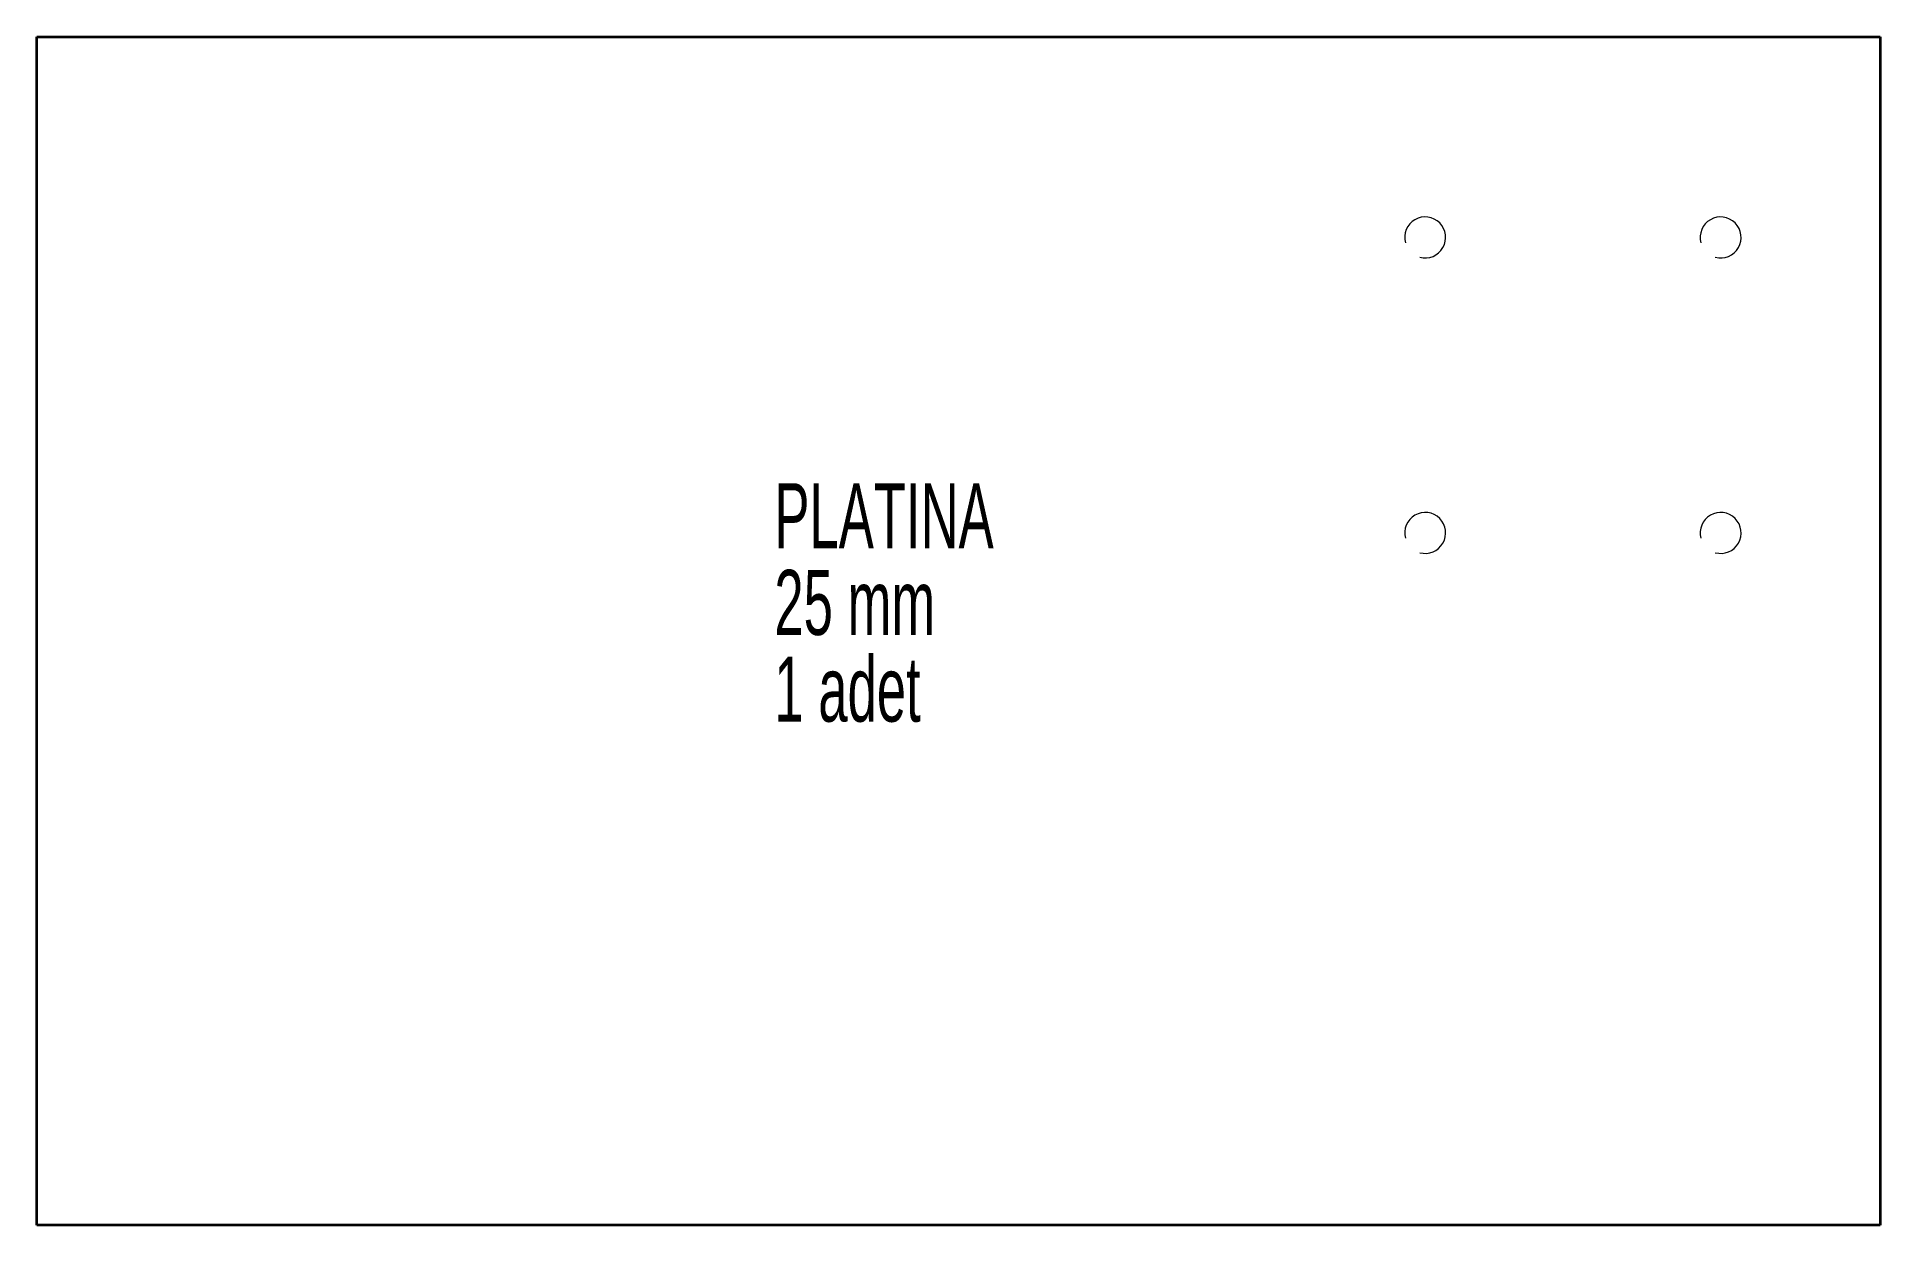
# Model space of a CAD drawing. Header units: millimetres. Extents: x 36 to 261, y 40 to 185.
import ezdxf

# ---------------------------------------------------------------- set-up
doc = ezdxf.new("R2010")
doc.units = ezdxf.units.MM
doc.styles.add('SLDTEXTSTYLE0', font='TXT', dxfattribs={"width": 0.605})

# ---------------------------------------------------------------- blocks, each defined once
blk = doc.blocks.new('SW_NOTE_0')
at = {"color": 0, "linetype": 'Continuous', "lineweight": 0, "char_height": 7.938, "attachment_point": 1, "style": 'SLDTEXTSTYLE0'}
for s, insert in [('PLATINA', (0, 10.23)), ('25 mm', (0, -0.35)), ('1 adet', (0, -10.93))]:
    blk.add_mtext(s, dxfattribs=dict(at, insert=insert))

msp = doc.modelspace()

# ---------------------------------------------------------------- linework, layer by layer
at = {"color": 7, "linetype": 'Continuous', "lineweight": 35}
for p, q in [((36.48, 39.69), (36.48, 184.69)), ((36.48, 184.69), (261.48, 184.69)), ((261.48, 184.69), (261.48, 39.69)), ((261.48, 39.69), (36.48, 39.69))]:
    msp.add_line(p, q, dxfattribs=at)
at = {"color": 7, "linetype": 'Continuous', "lineweight": 0}
for centre in [(205.95, 160.22), (242.01, 160.22), (205.95, 124.16), (242.01, 124.16)]:
    msp.add_arc(centre, 2.5, 255, 195, dxfattribs=at)

# ---------------------------------------------------------------- block references
msp.add_blockref('SW_NOTE_0', (126.51, 120), dxfattribs=at)

doc.saveas('drawing.dxf')
